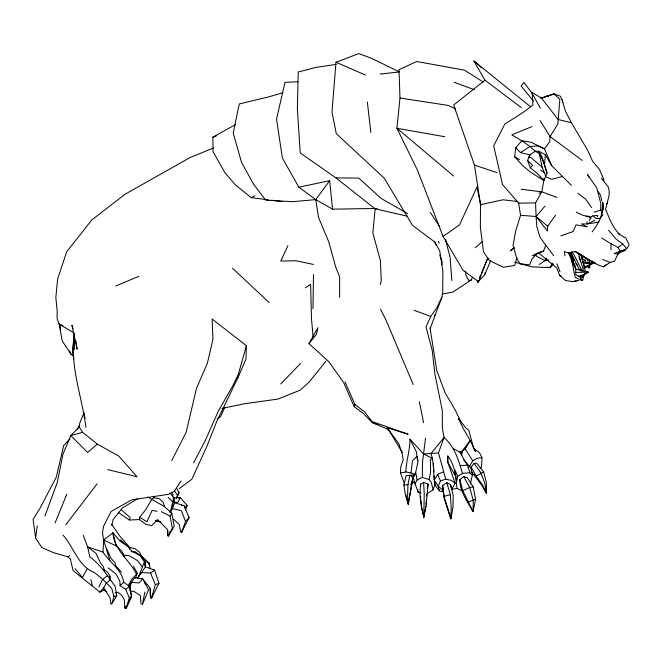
<?xml version="1.0" encoding="UTF-8"?>
<svg xmlns="http://www.w3.org/2000/svg" width="662" height="662" viewBox="0 0 662 662"><rect width="100%" height="100%" fill="white"/><g stroke="black" fill="none" stroke-linecap="round" stroke-linejoin="round"><path stroke-width="0.99" d="M521.333 107.658L484.981 80.201L453.685 104.977L474.48 165.078L480.488 204.707L480.38 227.496L483.492 251.742L489.268 260.447L503.368 267.258L514.804 265.437L516.815 257.75M74.401 349.561L74.475 338.29M570.098 253.894L575.791 269.169L575.741 274.631L580.706 277.519L583.015 277.436M312.969 308.707L313.49 274.54M462.622 491.03L456.929 488.448C455.812 477.161 455.166 465.27 447.769 455.986L447.438 461.215L455.158 483.161L451.691 489.458L450.499 484.584L446.858 482.739L442.621 485.329L444.094 498.287L450.698 518.553M459.809 479.702L462.804 490.666L473.098 511.618L473.264 500.422L469.714 487.464L463.739 476.532L459.809 479.702C459.742 491.601 467.471 501.242 472.709 511.329M610.96 249.847L611.084 243.806L601.741 237.981M442.621 485.329L444.094 496.376L450.938 518.876L451.203 507.365L450.317 494.663L446.858 482.739M585.2 263.004L585.266 259.918M423.771 517.328L424.234 494.034L423.614 482.457L428.099 484.096L426.055 505.967L423.771 517.328L421.371 506.116L419.907 494.737L420.511 484.137L423.614 482.457M584.827 273.621L583.172 277.378L580.574 278.065M171.748 460.611L186.13 432.369L196.506 388.296L207.371 363.239L212.965 339.267L212.105 319.01L246.388 345.705L245.966 359.077L238.353 376.794L216.606 421.752L206.974 446.163L191.856 479.271L179.187 488.68M414.429 475.92L412.956 477.029L409.828 475.126L407.966 484.625L407.61 494.713L408.189 504.254L405.376 494.721L403.903 485.105L406.079 475.721L414.892 474.861M404.085 482.846L400.46 472.916L405.856 471.973C406.137 460.934 410.059 450.317 409.977 439.179L423.572 454.024L432.46 458.369L433.916 471.824M74.467 334.161C69.51 365.978 82.03 396.364 85.936 427.404M593.922 212.146L600.591 210.185L600.881 203.722L596.901 188.231L587.318 174.214L589.254 177.631M592.109 231.915C598.961 223.442 603.62 213.47 602.71 202.34L603.413 208.853M126.02 608.419L131.639 596.098L129.33 597.794L126.02 608.419L131.639 596.098L129.595 586.524L123.711 582.27C121.651 569.403 109.718 562.485 103.024 552.125L103.644 540.068L102.502 533.059L103.462 526.398L111.117 511.486L131.614 499.934L168.636 494.282L174.205 491.336L181.09 480.943M400.46 472.916L400.775 466.826L403.191 459.941L402.264 454.248L398.946 443.863L387.129 427.793L408.09 434.222L372.019 421.512L364.82 412.07L354.964 404.507L344.993 381.817M167.834 531.189L167.585 535.806L167.718 529.749L157.506 519.562L151.797 525.645L145.946 524.345L139.508 519.579L129.355 519.993L118.424 512.545M459.08 419.41L465.874 427.942L468.911 430.424L473.636 448.381L479.47 452.651L482.002 457.756L481.398 467.298L480.041 468.63M139.508 519.579L139.657 517.245L145.673 509.707L151.623 499.727L153.94 497.667L159.385 498.8L163.109 502.201L164.581 506.678L171.814 513.249L174.214 526.298L168.289 536.079L170.184 531.569M601.824 215.084L602.71 202.34M555.517 215.2L547.706 226.23L547.366 231.055L536.088 216.524L535.566 202.92L541.756 191.815L543.833 180.527L543.576 178.608M426.005 504.245L426.32 500.149M544.47 165.922L545.347 154.66L538.645 151.193L535.177 151.259L529.981 154.916L527.564 160.386L530.345 167.809L537.42 173.543L543.833 180.527L547.027 173.072L544.09 163.704L538.645 151.193L542.07 156.919L547.027 173.072M399.409 71.868L370.927 58.066L358.821 53.581L335.973 62.22L331.993 112.101L336.288 133.616L384.316 178.277L412.434 225.254L434.876 242.135L439.75 250.931L442.886 271.304L442.713 291.925L441.951 297.13L430.25 328.253M336.172 64.379L316.229 67.359L298.231 71.984L297.37 108.494L300.225 152.93L335.948 177.904L375.139 208.828L372.855 233.016L380.418 260.671L381.238 280.862L380.352 284.643M109.619 579.747L109.958 576.304L107.84 572.564L103.702 569.246M426.626 496.061L426.816 494.117M483.392 82.162L464.451 70.155L416.721 61.508L398.996 69.667L399.98 98.017L396.902 128.271L417.581 170.399L443.068 236.45L463.044 270.262L478.552 281.689L487.249 259.347L488.92 258.246M405.922 494.886L408.305 503.898L412.873 477.807M582.088 257.717L582.328 255.656M415.091 474.497L411.019 472.925L412.467 460.876L416.903 456.325L416.563 452.245L409.977 439.179M441.802 264.775L442.166 261.722L439.733 255.193M74.508 333.16L72.381 351.067L73.788 358.92M470.368 483.98L472.312 475.25L469.846 472.734L467.463 465.254L461.704 455.456L462.25 450.946L470.21 440.478L463.309 428.628L458.435 418.409M420.949 493L418.103 492.098L415.091 483.806L417.093 480.041L422.323 477.426L422.497 462.159L425.534 438.244M44.908 515.996L57.304 482.433L62.964 454.14L70.817 435.555L79.258 427.064L79.821 422.819L83.842 413.32M451.095 515.557L451.36 513.555M543.833 180.527L530.841 172.302L523.063 166.03L514.597 156.704L515.814 147.676L521.83 140.741L531.081 142.256L544.503 148.892L551.711 165.69L571.447 185.385M70.784 559.324L67.607 556.725L53.556 552.679L41.764 547.532L35.607 537.991L37.246 525.976M169.828 492.983L173.808 497.634L172.302 508.59L170.647 512.14M129.512 549.17L129.76 547.424L119.888 536.179L111.605 524.279M408.189 504.254L412.956 477.029M144.887 566.217L145.681 561.343L141.18 556.088M584.811 271.668L585.1 269.873L583.586 264.601M427.395 488.275L428.099 484.096M450.938 518.876L452.982 507.15L453.238 495.325L450.499 484.584M478.303 280.58L477.525 282.426L484.683 274.763L485.047 272.827M425.856 506.289L423.788 517.022L421.421 506.471L420.875 500.315M144.837 592.118L142.371 604.629L148.561 589.776L142.827 578.853L134.634 577.711L128.718 586.391M473.098 511.618L475.589 499.181L473.156 486.884L467.422 477.848L463.739 476.532M169.662 512.239L170.722 510.485L173.808 497.634L174.826 502.789L172.302 508.59L181.396 510.733L185.542 521.499L181.678 532.182L180.635 532.041L179.253 524.627L173.676 519.265M427.346 493.471L433.122 489.88L431.219 482.184L429.1 479.503L430.598 472.428L430.408 459.569L432.46 458.369L430.921 453.652L444.028 437.549L442.39 428.215L442.29 410.49L434.951 374.394L432.22 350.355L426.014 326.92L430.739 316.403L436.862 307.78L441.951 297.13M415.091 483.806L413.022 477.352L415.678 472.312L417.929 461.977L416.903 456.325L417.987 460.644M617.53 254.249L620.319 251.204L625.309 250.451L622.065 251.51L617.53 254.249L614.146 253.48L626.707 248.713L628.685 245.867L628.9 243.922L625.689 237.89C614.038 233.007 610.149 219.908 605.573 209.192L609.098 195.604L609.181 191.442L608.436 187.238L601.501 178.202M461.811 452.899L462.25 450.946L465.237 448.952L470.21 440.478L475.68 451.84L473.636 448.381M564.885 255.855L564.438 251.601L568.079 252.826C573.11 259.992 572.721 269.235 575.319 277.337L581.302 280.283L582.734 280.059L584.083 274.209M457.773 476.268L456.59 481.324L454.844 469.747L457.773 476.268L462.506 473.396L469.846 472.734M111.754 525.413L113.152 519.43L122.354 508.011L137.696 498.643M592.755 216.019L590.115 217.07L590.156 218.717L591.1 217.69L589.321 220.645M434.322 316.585L434.835 314.599M246.388 345.705L238.254 374.56L232.916 385.549L218.402 411.003L205.237 440.611L193.544 462.97M129.62 588.75L131.465 582.254L138.946 583.015L142.827 578.853M137.315 578.224L141.585 572.498L150.564 573.052L155.363 584.645L151.474 598.067L150.464 597.86L149.835 587.757L143.985 580.806M63.056 535.128C73.854 547.176 78.066 566.118 94.269 572.506C100.649 577.214 106.474 582.684 111.779 588.576L113.93 596.545L111.696 604.191L116.752 595.61L115.114 586.242C107.31 575.857 100.715 564.827 89.891 556.916L87.574 546.771L83.238 535.301M533.539 101.137L521.11 86.06L523.907 82.378L532.248 93.491L532.984 105.043L523.774 111.986L504.783 124.108L493.703 145.847L502.508 184.516L518.636 203.143L520.555 215.274L515.574 231.477L513.042 245.461L516.749 258.23L519.935 263.799L529.641 264.825L532.132 258.726L537.527 253.256M442.133 294.102L452.758 292.116L471.476 279.869L472.072 277.941M182.58 529.335L181.678 532.182L189.117 517.585L184.127 505.694L174.826 502.789M402.38 452.593L388.395 429.473L372.201 422.596L363.405 413.551L354.228 406.708L354.964 404.507M433.122 489.88L434.777 484.965L434.181 475.87M129.355 519.993L130.182 517.634L121.237 509.649M537.412 253.033L532.653 255.772L543.634 251.022L545.695 245.205L539.894 237.087L536.758 226.238L536.088 216.524L544.958 206.097M569.957 252.578L573.706 259.761L573.019 261.656L575.452 266.248M455.158 483.161L451.219 480.355L445.716 479.189L438.476 452.916L444.028 437.549C454.703 446.759 458.667 460.355 462.506 473.396M597.223 217.004L597.761 215.514L594.219 215.688M125.565 606.541L124.903 608.312L124.324 599.714L121.452 595.03L117.712 592.25L115.13 592.854M152.939 594.228L151.474 598.067L158.954 583.379L154.594 570.123L145.483 566.804L144.407 561.773L140.079 555.666L132.003 551.239L127.518 546.158L120.236 539.745M138.954 575.791L144.407 561.773L145.681 561.343M55.12 522.848L66.812 494.133M135.387 578.116L137.382 573.275L133.484 566.316M172.459 496.583L173.187 494.82L171.582 492.478M185.327 509.997L187.197 505.487L180.122 497.485L173.022 498.196M176.332 498.114L179.038 492.693L176.878 488.639M412.616 480.157L410.639 484.907L414.437 481.555M479.47 277.808L480.637 275.036M481.415 273.191L487.249 259.347M484.683 274.763L490.666 260.712M443.449 471.832L437.681 474.348L440.437 480.918L438.203 486.189L439.46 490.881L443.416 491.998M224.699 407.461L220.595 416.572L217.169 418.847M176.605 498.039L179.038 492.693M287.887 245.726L280.779 261.06L296.055 260.762L313.498 264.461M552.282 263.228L550.196 267.63L531.619 266.844L514.879 262.193M98.837 587.161L102.552 579.482L107.558 575.659M168.289 536.079L172.302 528.069L170.068 516.103L171.814 513.249M618.316 253.596L614.344 261.275L610.099 262.458L603.562 266.803C592.738 264.022 584.844 255.855 574.906 251.312M77.164 429.588L79.539 425.045M87.177 568.774L82.427 577.512L75.079 568.641M70.503 559.713L73.068 570.429C81.716 578.1 91.166 584.563 99.763 592.184L103.686 587.798L106.441 582.8L110.049 580.243L109.958 576.304M308.98 343.611L317.892 327.723L316.486 334.269L308.98 343.611L328.832 361.725L343.719 382.71L354.228 406.708M606.64 204.21L607.592 202.481M128.387 585.316L131.953 579.051L137.382 573.275M468.961 467.223L472.718 460.777L477.608 458.145L482.002 457.756M546.597 258.048L545.091 260.588L539.232 264.502M443.168 490.426L438.203 486.189L434.131 480.049L437.681 474.348M594.526 262.491L590.049 264.262L592.126 261.109M145.483 566.804L137.547 578.191M339.647 297.337L339.631 276.799L335.568 266.62L328.782 241.887L318.488 217.318L315.749 199.618L329.651 180.709L332.564 209.159L377.15 208.447M65.844 524.701L97.107 483.814M471.121 467.14L474.1 463.317L476.847 463.367L483.674 471.932L486.363 482.639L486.404 493.157L482.557 484.956L476.143 476.16L471.121 467.14L471.361 471.443M325.936 361.187L309.088 382.164L300.085 390.224L277.85 399.087L245.064 403.655L221.886 408.396M553.374 264.055L550.196 267.63L547.176 267.067M602.941 214.918L599.764 218.493L595.643 218.394L592.887 215.572M236.334 379.053L238.353 376.794M185.542 521.499L189.117 517.585M530.345 167.809L532.637 165.351L527.564 160.386M69.924 438.906L63.676 445.551L56.353 477.012L40.059 508.135L33.1 519.405L35.607 537.991M280.729 383.977L300.565 363.455M594.335 262.375L590.049 264.262L591.414 262.88M184.781 507.919L187.197 505.487M129.33 597.794L125.681 589.337L120.045 585.58L123.711 582.27M475.316 247.704L482.019 241.829M97.306 444.103L87.607 452.452L70.817 435.555L82.626 432.311L97.306 444.103L118.854 456.151L137.075 476.814L107.757 469.598M603.562 266.803L605.937 264.8M590.049 264.262L593.169 261.713M109.842 560.317L103.644 540.068L112.921 532.761L119.839 540.887L127.518 546.158M514.2 247.82L510.228 250.79L514.117 247.977M150.564 573.052L154.594 570.123M125.681 589.337L129.595 586.524L131.109 595.155M477.525 282.426L478.552 281.689M611.084 243.806L618.035 247.505L622.843 244.096L626.707 248.713M443.068 236.45L459.569 224.815L476.996 186.924L480.926 205.799M305.381 287.821L310.619 284.346L311.479 318.455L313.027 336.503M582.825 262.202L592.184 263.658L586.499 267.365L583.768 268.176M476.143 476.16L483.674 471.932M515.814 147.676L520.423 152.574L530.03 146.492L538.471 145.938L544.503 148.892L549.799 141.585L550.056 136.537L557.859 124.009L559.845 99.317L554.16 93.872L540.688 98.398M568.079 252.826L570.512 252.958L572.258 251.891M539.133 193.287L541.756 191.815L557.098 197.433M268.367 199.833L251.221 197.648L235.358 184.855L224.857 172.633L212.998 151.573L212.883 137.158L235.217 124.77M575.535 268.871L588.27 272.19L582.353 275.4L578.621 276.385M575.121 272.446L588.27 272.19L582.974 275.069L580.938 275.392M99.763 592.184L104.67 589.561M475.589 499.181L468.564 502.053M251.221 197.648L254.92 195.811M594.691 220.314L587.285 223.946L581.352 223.946L587.376 226.892L576.056 224.865L573.226 231.493L560.896 235.862M67.607 556.725L69.932 555.592M582.767 262.682L592.184 263.658L584.008 267.167M462.804 490.666L469.714 487.464L473.156 486.884M588.435 265.371L592.184 263.658M453.727 448.844L459.759 452.08L462.25 450.946M115.825 285.967L138.962 276.269M531.983 126.583L511.809 134.858L521.83 140.741L530.03 146.492L535.177 151.259M213.553 147.99L190.176 157.498L125.275 194.107L91.861 219.892L66.639 251.85L57.611 279.091L55.84 297.528L57.155 310.701L57.089 318.331L59.141 324.099L62.278 341.004L70.983 354.236L73.705 356.28M178.541 498.072L180.122 497.485L178.07 502.235L174.255 502.4M212.883 137.158L216.457 135.875M155.363 584.645L158.954 583.379M113.93 596.545L116.752 595.61M538.206 252.578L556.701 267.837L559.498 275.053L565.389 280.498L572.688 281.648L577.529 280.415M570.512 252.958L574.93 251.494L589.751 260.389L595.75 263.253M440.437 480.918L445.716 479.189M540.391 108.245L531.412 92.109L541.442 97.976L554.16 93.872L560.391 96.247L562.187 99.854L565.356 111.017L571.414 122.702L587.591 150.175L592.581 161.222L599.482 169.389L604.116 180.321M282.674 92.796L269.062 96.784L239.263 103.959L233.214 133.087L241.572 162.447L253.736 184.433L265.644 200.123L292.48 201.711L315.749 199.618L332.564 209.159M540.018 252.057L543.634 251.022M444.094 496.376L450.317 494.663M562.551 176.531L551.603 179.27L545.91 176.68L542.062 167.097L539.34 153.725L534.962 150.986M471.476 279.869L468.746 280.539L465.907 275.094L465.303 271.188M480.488 204.707L502.938 199.8L517.262 201.455M297.892 81.774L284.999 82.345L276.542 119.052L282.368 158.019L298.843 187.172L329.651 180.709M586.458 272.554L588.27 272.19M574.997 281.251L578.919 280.481M548.806 259.885L545.091 260.588L537.039 256.558L534.979 254.622M451.608 489.326L456.929 488.448M598.87 222.134L587.285 223.946L586.995 221.671M403.903 485.105L407.966 484.625M380.178 74.07L398.565 72.034M438.476 452.916L423.572 454.024M577.918 269.608L579.962 269.451M460.206 465.502L467.463 465.254M518.636 203.143L535.566 202.92M131.134 551.769L135.122 551.727L141.784 556.394L149.024 562.973L150.2 568.84M335.948 177.904L358.738 178.061L381.147 198.459L407.618 213.536M520.555 215.274L536.088 216.524L547.706 226.23M136.637 574.542C129.793 559.903 113.947 550.188 112.921 532.761L116.015 545.281L121.692 551.173L123.96 555.228L129.164 555.699L137.439 560.532L142.396 566.953M472.031 474.455L473.918 474.637M521.201 189.274L541.756 191.815M271.387 200.222L282.484 201.637M546.324 96.089L548.326 96.354M600.591 210.185L602.304 210.417M160.138 521.375L155.529 520.737L160.907 522.061M399.98 98.017L448.273 105.44L455.572 108.907M585.969 216.433L590.115 217.07M589.569 216.449L583.379 215.489L576.345 212.279M444.823 136.736L396.902 128.271L453.611 176.009M580.946 279.736L582.734 280.059M405.856 471.973L411.019 472.925M181.661 505.214L184.127 505.694M156.985 511.337L152.136 510.352L146.898 521.772L139.657 517.245M129.975 590.794L134.427 591.712L140.369 595.618L141.08 604.365M375.139 208.828L407.668 216.251M571.414 122.702L558 119.466L541.442 97.976M520.423 152.574L529.981 154.916M129.76 547.424L135.238 548.848L139.483 552.133L141.784 556.394M578.547 276.153L583.172 277.378L582.701 275.425M528.582 156.927L531.089 157.688L542.062 167.097M422.323 477.426L429.1 479.503M372.201 422.596L377.961 424.507M474.48 165.078L496.947 172.617M103.024 552.125L87.574 546.771L96.114 553.54L100.103 562.311L103.363 566.713L104.397 570.627M414.04 310.279L430.739 316.403M454.132 82.262L474.199 89.668M602.569 259.372L610.099 262.458M62.873 325.646L59.141 324.099L73.656 332.655M335.973 62.22L365.374 75.029M103.644 540.068L116.454 545.985M164.581 506.678L147.667 497.005M146.956 561.848L149.024 562.973M161.346 511.693L170.068 516.103M582.262 258.743L584.778 260.166L586.168 262.839M620.327 250.493L622.065 251.51M514.597 156.704L519.596 159.716M540.449 170.142L544.305 172.484M559.498 275.053L561.095 276.071M581.824 255.846L587.782 259.802L588.303 263.534M298.843 187.172L315.749 199.618M622.843 244.096L616.281 239.23L608.601 230.293M108.129 567.938L115.842 573.78L119.888 581.162L120.045 585.58M577.893 193.263L585.779 199.279L591.605 207.603M582.246 160.436L550.056 136.537L539.993 120.434M530.394 106.648L473.86 60.97L484.981 80.201M581.335 271.114L579.78 269.856L576.097 263.484M103.86 589.751L106.052 591.555M473.86 60.97L478.427 65.066M479.95 66.432L481.473 67.797M617.985 233.479L619.516 234.853M232.552 268.259L269.169 302.608M168.107 497.344L172.89 501.978M570.346 252.743L571.786 254.142L576.387 263.923L577.612 265.338M571.008 256.922L573.706 259.761M463.681 459.875L471.261 468.324L472.312 475.25M115.718 565.778L121.427 572.249M571.596 251.775L573.598 254.067L582.419 271.437M439.46 490.881L435.207 485.536L434.917 482.639M545.695 245.205L553.68 255.681M387.129 427.793L388.395 429.473M474.1 463.317L480.951 473.024L484.915 483.674L486.404 493.157M598.283 191.872L600.566 195.166L601.733 200.884M103.686 587.798L110.049 597.836L110.902 603.992M471.89 472.221L481.679 485.064L485.966 492.859M430.267 212.428L439.833 226.859M79.258 427.064L82.626 432.311M174.685 491.13L177.433 495.474M472.718 460.777L465.237 448.952M618.035 247.505L620.319 251.204M545.347 154.66L551.711 165.69M459.759 452.08L461.704 455.456M454.761 474.853L448.133 462.912L447.769 455.986M438.227 241.258L439.196 243.053M587.558 265.52L588.948 268.201L588.559 265.404M380.46 309.121L385.938 319.903L413.196 384.506M153.245 496.277L153.94 497.667M69.535 350.885L70.42 352.68M571.745 260.811L575.791 269.169M460.744 421.603L455.555 410.647L445.021 392.665L436.73 370.281L430.01 327.756M582.188 259.661L583.867 263.327M106.739 548.939L111.084 558.496L114.981 562.485L115.726 566.2M556.974 263.832L559.994 271.809M434.876 242.135L435.919 244.932M73.077 328.757L71.926 325.241L77.14 349.246L75.658 340.202M580.723 254.299L584.794 267.779M579.027 256.98L580.541 261.738M578.307 253.025L583.503 270.601M582.734 275.318L583.255 277.064M445.543 239.677L450.102 257.361L451.848 280.572M90.868 579.722L92.332 585.514M581.484 255.971L583.354 263.642M59.365 323.553L60.664 329.56M419.294 401.586L423.597 422.67M123.96 555.228L124.332 557.098M562.187 99.854L562.733 102.618M415.678 472.312L417.093 480.041M70.867 353.582L70.983 354.236M144.887 581.65L145.334 584.347M84.099 412.798L84.993 418.376M417.697 489.334L418.103 492.098M148.669 562.791L148.958 564.752M602.776 207.38L603.115 210.102M173.808 497.634L173.883 498.263M420.511 484.137L420.742 486.173M367.36 102.014L370.844 132.508M434.346 476.847L434.628 479.743M420.519 496.21L420.701 498.263M589.528 264.75L589.701 267.845L589.536 259.703M433.387 463.739L434.131 480.049M580.706 277.519L580.74 279.695M150.464 588.386L150.464 597.86"/></g></svg>
